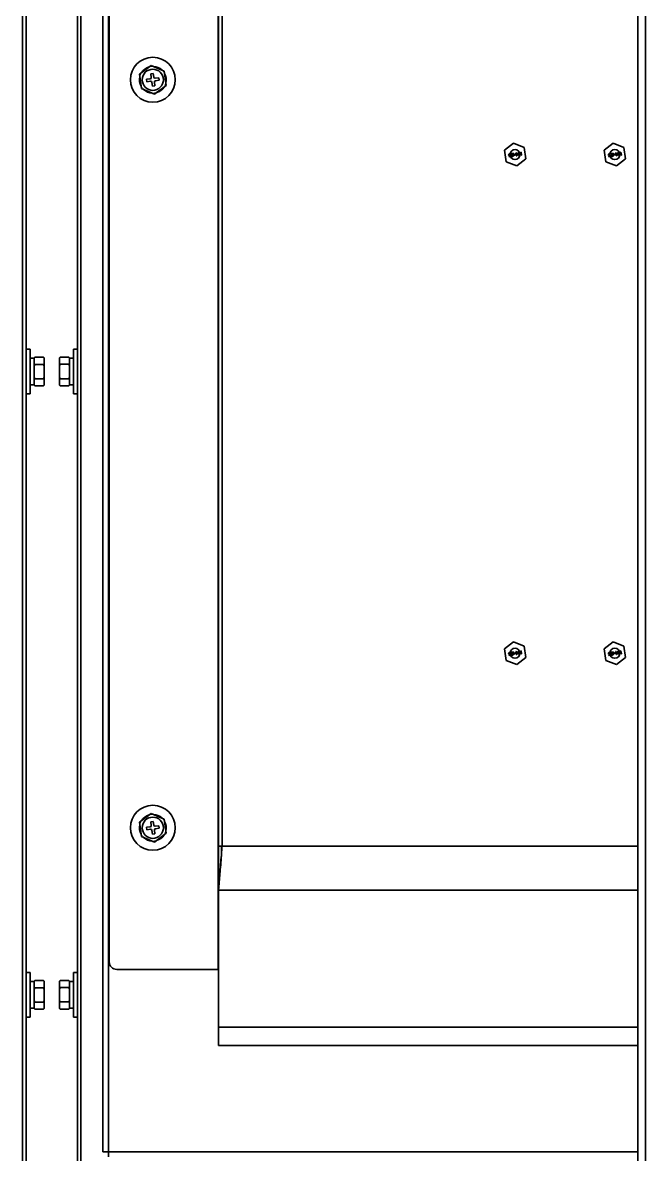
# Model space of a CAD drawing. Header units: millimetres. Extents: x 32496 to 166256, y 3504 to 23939.
# Drawn here: x 41962.9 to 42212.6, y 12056.6 to 12510.5 of the extents above; entities that cross this region are included whole.
import ezdxf

# ---------------------------------------------------------------- set-up
doc = ezdxf.new("R2010")
doc.units = ezdxf.units.MM
doc.layers.get('0').update_dxf_attribs({"lineweight": 35})

msp = doc.modelspace()

# ---------------------------------------------------------------- linework, layer by layer
at = {"linetype": 'Continuous'}
for p, q in [((42209.64, 13391.575), (42209.64, 10882.575)), ((42212.64, 13391.575), (42212.64, 10882.575)), ((41962.94, 11982.075), (41962.94, 12994.175)), ((41986.34, 12994.175), (41986.34, 11982.075)), ((41995.14, 12057.575), (41995.14, 12995.575)), ((41997.34, 12993.375), (41997.34, 12057.575)), ((42041.29, 12130.775), (42041.29, 12966.175)), ((42041.49, 12100.225), (42041.49, 12966.175)), ((42042.89, 12966.175), (42042.89, 12180.225)), ((41997.69, 12963.175), (41997.69, 12133.775)), ((41964.34, 12617.93), (41964.34, 12373.194)), ((41984.94, 12373.206), (41984.94, 12617.944)), ((42009.817, 12489.81), (42014.414, 12493.302)), ((42014.414, 12493.302), (42019.737, 12491.067)), ((42010.542, 12484.083), (42009.817, 12489.81)), ((42012.597, 12487.757), (42014.085, 12487.945)), ((42012.722, 12486.765), (42012.597, 12487.757)), ((42014.33, 12489.992), (42015.322, 12490.118)), ((42014.518, 12488.504), (42014.33, 12489.992)), ((42015.322, 12490.118), (42015.51, 12488.63)), ((42016.069, 12488.196), (42017.557, 12488.385)), ((42017.683, 12487.393), (42016.195, 12487.204)), ((42017.557, 12488.385), (42017.683, 12487.393)), ((42020.463, 12485.339), (42019.737, 12491.067)), ((42015.865, 12481.847), (42010.542, 12484.083)), ((42014.211, 12486.953), (42012.722, 12486.765)), ((42014.958, 12485.032), (42014.769, 12486.52)), ((42015.95, 12485.157), (42014.958, 12485.032)), ((42015.761, 12486.646), (42015.95, 12485.157)), ((42020.463, 12485.339), (42015.865, 12481.847)), ((42156.101, 12459.291), (42159.731, 12462.147)), ((42159.731, 12462.147), (42164.019, 12460.432)), ((42164.678, 12455.86), (42164.019, 12460.432)), ((42196.101, 12459.291), (42199.731, 12462.147)), ((42199.731, 12462.147), (42204.019, 12460.432)), ((42204.678, 12455.86), (42204.019, 12460.432)), ((42156.101, 12459.291), (42156.76, 12454.719)), ((42157.834, 12457.607), (42157.803, 12457.473)), ((42157.817, 12457.372), (42157.803, 12457.473)), ((42157.817, 12457.372), (42157.885, 12457.253)), ((42157.894, 12457.719), (42157.834, 12457.607)), ((42157.885, 12457.253), (42157.974, 12457.163)), ((42158.007, 12457.812), (42157.894, 12457.719)), ((42157.93, 12457.466), (42157.944, 12457.545)), ((42157.93, 12457.466), (42157.938, 12457.415)), ((42157.973, 12457.343), (42157.938, 12457.415)), ((42157.944, 12457.545), (42157.983, 12457.628)), ((42157.958, 12456.748), (42158.676, 12456.851)), ((42157.976, 12456.621), (42157.958, 12456.748)), ((42158.034, 12457.275), (42157.973, 12457.343)), ((42157.974, 12457.163), (42158.109, 12457.105)), ((42158.818, 12456.743), (42157.976, 12456.621)), ((42157.983, 12457.628), (42158.05, 12457.69)), ((42158.127, 12457.855), (42158.007, 12457.812)), ((42158.115, 12457.235), (42158.034, 12457.275)), ((42158.05, 12457.69), (42158.145, 12457.729)), ((42158.109, 12457.105), (42158.236, 12457.097)), ((42158.218, 12457.224), (42158.115, 12457.235)), ((42158.127, 12457.855), (42158.275, 12457.877)), ((42158.293, 12457.751), (42158.145, 12457.729)), ((42158.218, 12457.224), (42158.366, 12457.245)), ((42158.384, 12457.119), (42158.236, 12457.097)), ((42158.402, 12457.869), (42158.275, 12457.877)), ((42158.293, 12457.751), (42158.396, 12457.74)), ((42158.462, 12457.285), (42158.366, 12457.245)), ((42158.384, 12457.119), (42158.504, 12457.162)), ((42158.396, 12457.74), (42158.477, 12457.7)), ((42158.537, 12457.811), (42158.402, 12457.869)), ((42158.55, 12457.375), (42158.462, 12457.285)), ((42158.477, 12457.7), (42158.542, 12457.606)), ((42158.504, 12457.162), (42158.617, 12457.256)), ((42158.626, 12457.721), (42158.537, 12457.811)), ((42158.69, 12457.627), (42158.542, 12457.606)), ((42158.55, 12457.375), (42158.723, 12457.4)), ((42158.676, 12456.851), (42158.617, 12457.256)), ((42158.69, 12457.627), (42158.626, 12457.721)), ((42158.723, 12457.4), (42158.818, 12456.743)), ((42158.844, 12457.959), (42159.735, 12458.087)), ((42158.862, 12457.833), (42158.844, 12457.959)), ((42159.555, 12457.932), (42158.862, 12457.833)), ((42158.978, 12457.204), (42158.968, 12457.1)), ((42158.975, 12457.049), (42158.968, 12457.1)), ((42158.975, 12457.049), (42159.015, 12456.952)), ((42159.017, 12457.287), (42158.978, 12457.204)), ((42159.015, 12456.952), (42159.128, 12456.865)), ((42159.555, 12457.932), (42159.017, 12457.287)), ((42159.117, 12457.121), (42159.151, 12457.229)), ((42159.117, 12457.121), (42159.124, 12457.071)), ((42159.184, 12457.002), (42159.124, 12457.071)), ((42159.128, 12456.865), (42159.235, 12456.829)), ((42159.151, 12457.229), (42159.753, 12457.961)), ((42159.266, 12456.962), (42159.184, 12457.002)), ((42159.235, 12456.829), (42159.387, 12456.825)), ((42159.393, 12456.955), (42159.266, 12456.962)), ((42159.486, 12456.839), (42159.387, 12456.825)), ((42159.393, 12456.955), (42159.492, 12456.969)), ((42159.486, 12456.839), (42159.655, 12456.889)), ((42159.612, 12457.012), (42159.492, 12456.969)), ((42159.679, 12457.073), (42159.612, 12457.012)), ((42159.655, 12456.889), (42159.747, 12456.954)), ((42159.718, 12457.156), (42159.679, 12457.073)), ((42159.718, 12457.156), (42159.841, 12457.174)), ((42159.735, 12458.087), (42159.753, 12457.961)), ((42159.747, 12456.954), (42159.831, 12457.069)), ((42159.831, 12457.069), (42159.841, 12457.174)), ((42160.02, 12457.69), (42159.999, 12457.661)), ((42159.999, 12457.661), (42160.169, 12457.531)), ((42160.162, 12457.581), (42160.02, 12457.69)), ((42160.169, 12457.531), (42160.042, 12457.358)), ((42160.042, 12457.358), (42160.071, 12457.336)), ((42160.071, 12457.336), (42160.176, 12457.48)), ((42160.136, 12457.758), (42160.186, 12457.765)), ((42160.162, 12457.581), (42160.136, 12457.758)), ((42160.202, 12457.303), (42160.176, 12457.48)), ((42160.186, 12457.765), (42160.211, 12457.588)), ((42160.251, 12457.31), (42160.202, 12457.303)), ((42160.317, 12457.733), (42160.211, 12457.588)), ((42160.218, 12457.538), (42160.345, 12457.711)), ((42160.389, 12457.408), (42160.218, 12457.538)), ((42160.226, 12457.487), (42160.251, 12457.31)), ((42160.226, 12457.487), (42160.368, 12457.379)), ((42160.345, 12457.711), (42160.317, 12457.733)), ((42160.368, 12457.379), (42160.389, 12457.408)), ((42160.528, 12457.841), (42160.776, 12457.876)), ((42160.55, 12457.689), (42160.528, 12457.841)), ((42160.798, 12457.725), (42160.55, 12457.689)), ((42160.725, 12458.23), (42160.873, 12458.251)), ((42160.776, 12457.876), (42160.725, 12458.23)), ((42160.896, 12457.042), (42160.798, 12457.725)), ((42160.873, 12458.251), (42160.924, 12457.898)), ((42161.044, 12457.064), (42160.896, 12457.042)), ((42160.924, 12457.898), (42161.518, 12457.983)), ((42161.367, 12457.807), (42160.946, 12457.746)), ((42160.946, 12457.746), (42161.015, 12457.266)), ((42161.367, 12457.807), (42161.015, 12457.266)), ((42161.044, 12457.064), (42161.54, 12457.832)), ((42164.678, 12455.86), (42161.049, 12453.004)), ((42161.518, 12457.983), (42161.54, 12457.832)), ((42161.665, 12458.366), (42161.814, 12458.387)), ((42161.836, 12457.178), (42161.665, 12458.366)), ((42161.814, 12458.387), (42161.948, 12457.452)), ((42162.059, 12457.21), (42161.836, 12457.178)), ((42162.16, 12458.437), (42161.948, 12457.452)), ((42162.059, 12457.21), (42162.277, 12458.325)), ((42162.16, 12458.437), (42162.358, 12458.465)), ((42162.277, 12458.325), (42162.801, 12457.317)), ((42162.839, 12457.58), (42162.358, 12458.465)), ((42162.704, 12458.515), (42162.853, 12458.537)), ((42162.839, 12457.58), (42162.704, 12458.515)), ((42163.024, 12457.349), (42162.801, 12457.317)), ((42162.853, 12458.537), (42163.024, 12457.349)), ((42196.101, 12459.291), (42196.76, 12454.719)), ((42197.834, 12457.607), (42197.803, 12457.473)), ((42197.817, 12457.372), (42197.803, 12457.473)), ((42197.817, 12457.372), (42197.885, 12457.253)), ((42197.894, 12457.719), (42197.834, 12457.607)), ((42197.885, 12457.253), (42197.974, 12457.163)), ((42198.007, 12457.812), (42197.894, 12457.719)), ((42197.93, 12457.466), (42197.944, 12457.545)), ((42197.93, 12457.466), (42197.938, 12457.415)), ((42197.973, 12457.343), (42197.938, 12457.415)), ((42197.944, 12457.545), (42197.983, 12457.628)), ((42197.958, 12456.748), (42198.676, 12456.851)), ((42197.976, 12456.621), (42197.958, 12456.748)), ((42198.034, 12457.275), (42197.973, 12457.343)), ((42197.974, 12457.163), (42198.109, 12457.105)), ((42198.818, 12456.743), (42197.976, 12456.621)), ((42197.983, 12457.628), (42198.05, 12457.69)), ((42198.127, 12457.855), (42198.007, 12457.812)), ((42198.115, 12457.235), (42198.034, 12457.275)), ((42198.05, 12457.69), (42198.145, 12457.729)), ((42198.109, 12457.105), (42198.236, 12457.097)), ((42198.218, 12457.224), (42198.115, 12457.235)), ((42198.127, 12457.855), (42198.275, 12457.877)), ((42198.293, 12457.751), (42198.145, 12457.729)), ((42198.218, 12457.224), (42198.366, 12457.245)), ((42198.384, 12457.119), (42198.236, 12457.097)), ((42198.402, 12457.869), (42198.275, 12457.877)), ((42198.293, 12457.751), (42198.396, 12457.74)), ((42198.462, 12457.285), (42198.366, 12457.245)), ((42198.384, 12457.119), (42198.504, 12457.162)), ((42198.396, 12457.74), (42198.477, 12457.7)), ((42198.537, 12457.811), (42198.402, 12457.869)), ((42198.55, 12457.375), (42198.462, 12457.285)), ((42198.477, 12457.7), (42198.542, 12457.606)), ((42198.504, 12457.162), (42198.617, 12457.256)), ((42198.626, 12457.721), (42198.537, 12457.811)), ((42198.69, 12457.627), (42198.542, 12457.606)), ((42198.55, 12457.375), (42198.723, 12457.4)), ((42198.676, 12456.851), (42198.617, 12457.256)), ((42198.69, 12457.627), (42198.626, 12457.721)), ((42198.723, 12457.4), (42198.818, 12456.743)), ((42198.844, 12457.959), (42199.735, 12458.087)), ((42198.862, 12457.833), (42198.844, 12457.959)), ((42199.555, 12457.932), (42198.862, 12457.833)), ((42198.978, 12457.204), (42198.968, 12457.1)), ((42198.975, 12457.049), (42198.968, 12457.1)), ((42198.975, 12457.049), (42199.015, 12456.952)), ((42199.017, 12457.287), (42198.978, 12457.204)), ((42199.015, 12456.952), (42199.128, 12456.865)), ((42199.555, 12457.932), (42199.017, 12457.287)), ((42199.117, 12457.121), (42199.151, 12457.229)), ((42199.117, 12457.121), (42199.124, 12457.071)), ((42199.184, 12457.002), (42199.124, 12457.071)), ((42199.128, 12456.865), (42199.235, 12456.829)), ((42199.151, 12457.229), (42199.753, 12457.961)), ((42199.266, 12456.962), (42199.184, 12457.002)), ((42199.235, 12456.829), (42199.387, 12456.825)), ((42199.393, 12456.955), (42199.266, 12456.962)), ((42199.486, 12456.839), (42199.387, 12456.825)), ((42199.393, 12456.955), (42199.492, 12456.969)), ((42199.486, 12456.839), (42199.655, 12456.889)), ((42199.612, 12457.012), (42199.492, 12456.969)), ((42199.679, 12457.073), (42199.612, 12457.012)), ((42199.655, 12456.889), (42199.747, 12456.954)), ((42199.718, 12457.156), (42199.679, 12457.073)), ((42199.718, 12457.156), (42199.841, 12457.174)), ((42199.735, 12458.087), (42199.753, 12457.961)), ((42199.747, 12456.954), (42199.831, 12457.069)), ((42199.831, 12457.069), (42199.841, 12457.174)), ((42200.02, 12457.69), (42199.999, 12457.661)), ((42199.999, 12457.661), (42200.169, 12457.531)), ((42200.162, 12457.581), (42200.02, 12457.69)), ((42200.169, 12457.531), (42200.042, 12457.358)), ((42200.042, 12457.358), (42200.071, 12457.336)), ((42200.071, 12457.336), (42200.176, 12457.48)), ((42200.136, 12457.758), (42200.186, 12457.765)), ((42200.162, 12457.581), (42200.136, 12457.758)), ((42200.202, 12457.303), (42200.176, 12457.48)), ((42200.186, 12457.765), (42200.211, 12457.588)), ((42200.251, 12457.31), (42200.202, 12457.303)), ((42200.317, 12457.733), (42200.211, 12457.588)), ((42200.218, 12457.538), (42200.345, 12457.711)), ((42200.389, 12457.408), (42200.218, 12457.538)), ((42200.226, 12457.487), (42200.251, 12457.31)), ((42200.226, 12457.487), (42200.368, 12457.379)), ((42200.345, 12457.711), (42200.317, 12457.733)), ((42200.368, 12457.379), (42200.389, 12457.408)), ((42200.528, 12457.841), (42200.776, 12457.876)), ((42200.55, 12457.689), (42200.528, 12457.841)), ((42200.798, 12457.725), (42200.55, 12457.689)), ((42200.725, 12458.23), (42200.873, 12458.251)), ((42200.776, 12457.876), (42200.725, 12458.23)), ((42200.896, 12457.042), (42200.798, 12457.725)), ((42200.873, 12458.251), (42200.924, 12457.898)), ((42201.044, 12457.064), (42200.896, 12457.042)), ((42200.924, 12457.898), (42201.518, 12457.983)), ((42201.367, 12457.807), (42200.946, 12457.746)), ((42200.946, 12457.746), (42201.015, 12457.266)), ((42201.367, 12457.807), (42201.015, 12457.266)), ((42201.044, 12457.064), (42201.54, 12457.832)), ((42204.678, 12455.86), (42201.049, 12453.004)), ((42201.518, 12457.983), (42201.54, 12457.832)), ((42201.665, 12458.366), (42201.814, 12458.387)), ((42201.836, 12457.178), (42201.665, 12458.366)), ((42201.814, 12458.387), (42201.948, 12457.452)), ((42202.059, 12457.21), (42201.836, 12457.178)), ((42202.16, 12458.437), (42201.948, 12457.452)), ((42202.059, 12457.21), (42202.277, 12458.325)), ((42202.16, 12458.437), (42202.358, 12458.465)), ((42202.277, 12458.325), (42202.801, 12457.317)), ((42202.839, 12457.58), (42202.358, 12458.465)), ((42202.704, 12458.515), (42202.853, 12458.537)), ((42202.839, 12457.58), (42202.704, 12458.515)), ((42203.024, 12457.349), (42202.801, 12457.317)), ((42202.853, 12458.537), (42203.024, 12457.349)), ((42161.049, 12453.004), (42156.76, 12454.719)), ((42201.049, 12453.004), (42196.76, 12454.719)), ((41964.34, 12379.575), (41965.94, 12379.575)), ((41965.94, 12361.575), (41965.94, 12379.575)), ((41983.34, 12379.575), (41983.34, 12361.575)), ((41984.94, 12379.575), (41983.34, 12379.575)), ((41965.94, 12375.925), (41967.54, 12375.925)), ((41967.54, 12376.049), (41967.811, 12376.32)), ((41967.54, 12365.102), (41967.54, 12376.049)), ((41967.84, 12376.349), (41971.24, 12376.349)), ((41971.54, 12376.049), (41971.269, 12376.32)), ((41971.54, 12365.102), (41971.54, 12376.049)), ((41977.74, 12376.049), (41978.04, 12376.349)), ((41977.74, 12365.102), (41977.74, 12376.049)), ((41981.44, 12376.349), (41978.04, 12376.349)), ((41981.74, 12376.049), (41981.44, 12376.349)), ((41981.74, 12365.102), (41981.74, 12376.049)), ((41983.34, 12375.925), (41981.74, 12375.925)), ((41964.34, 12373.194), (41964.34, 12367.93)), ((41967.84, 12373.418), (41971.24, 12373.418)), ((41981.44, 12373.462), (41978.04, 12373.462)), ((41984.94, 12367.944), (41984.94, 12373.206)), ((41964.34, 12367.93), (41964.34, 12123.194)), ((41965.94, 12365.225), (41967.54, 12365.225)), ((41967.54, 12365.102), (41967.811, 12364.831)), ((41967.84, 12364.802), (41967.811, 12364.831)), ((41967.84, 12367.644), (41971.24, 12367.644)), ((41967.84, 12364.802), (41971.24, 12364.802)), ((41971.24, 12364.802), (41971.269, 12364.831)), ((41971.54, 12365.102), (41971.269, 12364.831)), ((41977.74, 12365.102), (41978.04, 12364.802)), ((41981.44, 12367.689), (41978.04, 12367.689)), ((41981.44, 12364.802), (41978.04, 12364.802)), ((41981.74, 12365.102), (41981.44, 12364.802)), ((41983.34, 12365.225), (41981.74, 12365.225)), ((41984.94, 12123.206), (41984.94, 12367.944)), ((41964.34, 12361.575), (41965.94, 12361.575)), ((41984.94, 12361.575), (41983.34, 12361.575)), ((42156.101, 12259.291), (42159.731, 12262.147)), ((42159.731, 12262.147), (42164.019, 12260.432)), ((42164.678, 12255.86), (42164.019, 12260.432)), ((42196.101, 12259.291), (42199.731, 12262.147)), ((42199.731, 12262.147), (42204.019, 12260.432)), ((42204.678, 12255.86), (42204.019, 12260.432)), ((42156.101, 12259.291), (42156.76, 12254.719)), ((42157.834, 12257.607), (42157.803, 12257.473)), ((42157.817, 12257.372), (42157.803, 12257.473)), ((42157.817, 12257.372), (42157.885, 12257.253)), ((42157.894, 12257.719), (42157.834, 12257.607)), ((42157.885, 12257.253), (42157.974, 12257.163)), ((42158.007, 12257.812), (42157.894, 12257.719)), ((42157.93, 12257.466), (42157.944, 12257.545)), ((42157.93, 12257.466), (42157.938, 12257.415)), ((42157.973, 12257.343), (42157.938, 12257.415)), ((42157.944, 12257.545), (42157.983, 12257.628)), ((42157.958, 12256.748), (42158.676, 12256.851)), ((42157.976, 12256.621), (42157.958, 12256.748)), ((42158.034, 12257.275), (42157.973, 12257.343)), ((42157.974, 12257.163), (42158.109, 12257.105)), ((42158.818, 12256.743), (42157.976, 12256.621)), ((42157.983, 12257.628), (42158.05, 12257.69)), ((42158.127, 12257.855), (42158.007, 12257.812)), ((42158.115, 12257.235), (42158.034, 12257.275)), ((42158.05, 12257.69), (42158.145, 12257.729)), ((42158.109, 12257.105), (42158.236, 12257.097)), ((42158.218, 12257.224), (42158.115, 12257.235)), ((42158.127, 12257.855), (42158.275, 12257.877)), ((42158.293, 12257.751), (42158.145, 12257.729)), ((42158.218, 12257.224), (42158.366, 12257.245)), ((42158.384, 12257.119), (42158.236, 12257.097)), ((42158.402, 12257.869), (42158.275, 12257.877)), ((42158.293, 12257.751), (42158.396, 12257.74)), ((42158.462, 12257.285), (42158.366, 12257.245)), ((42158.384, 12257.119), (42158.504, 12257.162)), ((42158.396, 12257.74), (42158.477, 12257.7)), ((42158.537, 12257.811), (42158.402, 12257.869)), ((42158.55, 12257.375), (42158.462, 12257.285)), ((42158.477, 12257.7), (42158.542, 12257.606)), ((42158.504, 12257.162), (42158.617, 12257.256)), ((42158.626, 12257.721), (42158.537, 12257.811)), ((42158.69, 12257.627), (42158.542, 12257.606)), ((42158.55, 12257.375), (42158.723, 12257.4)), ((42158.676, 12256.851), (42158.617, 12257.256)), ((42158.69, 12257.627), (42158.626, 12257.721)), ((42158.723, 12257.4), (42158.818, 12256.743)), ((42158.844, 12257.959), (42159.735, 12258.087)), ((42158.862, 12257.833), (42158.844, 12257.959)), ((42159.555, 12257.932), (42158.862, 12257.833)), ((42158.978, 12257.204), (42158.968, 12257.1)), ((42158.975, 12257.049), (42158.968, 12257.1)), ((42158.975, 12257.049), (42159.015, 12256.952)), ((42159.017, 12257.287), (42158.978, 12257.204)), ((42159.015, 12256.952), (42159.128, 12256.865)), ((42159.555, 12257.932), (42159.017, 12257.287)), ((42159.117, 12257.121), (42159.151, 12257.229)), ((42159.117, 12257.121), (42159.124, 12257.071)), ((42159.184, 12257.002), (42159.124, 12257.071)), ((42159.128, 12256.865), (42159.235, 12256.829)), ((42159.151, 12257.229), (42159.753, 12257.961)), ((42159.266, 12256.962), (42159.184, 12257.002)), ((42159.235, 12256.829), (42159.387, 12256.825)), ((42159.393, 12256.955), (42159.266, 12256.962)), ((42159.486, 12256.839), (42159.387, 12256.825)), ((42159.393, 12256.955), (42159.492, 12256.969)), ((42159.486, 12256.839), (42159.655, 12256.889)), ((42159.612, 12257.012), (42159.492, 12256.969)), ((42159.679, 12257.073), (42159.612, 12257.012)), ((42159.655, 12256.889), (42159.747, 12256.954)), ((42159.718, 12257.156), (42159.679, 12257.073)), ((42159.718, 12257.156), (42159.841, 12257.174)), ((42159.735, 12258.087), (42159.753, 12257.961)), ((42159.747, 12256.954), (42159.831, 12257.069)), ((42159.831, 12257.069), (42159.841, 12257.174)), ((42160.02, 12257.69), (42159.999, 12257.661)), ((42159.999, 12257.661), (42160.169, 12257.531)), ((42160.162, 12257.581), (42160.02, 12257.69)), ((42160.169, 12257.531), (42160.042, 12257.358)), ((42160.042, 12257.358), (42160.071, 12257.336)), ((42160.071, 12257.336), (42160.176, 12257.48)), ((42160.136, 12257.758), (42160.186, 12257.765)), ((42160.162, 12257.581), (42160.136, 12257.758)), ((42160.202, 12257.303), (42160.176, 12257.48)), ((42160.186, 12257.765), (42160.211, 12257.588)), ((42160.251, 12257.31), (42160.202, 12257.303)), ((42160.317, 12257.733), (42160.211, 12257.588)), ((42160.218, 12257.538), (42160.345, 12257.711)), ((42160.389, 12257.408), (42160.218, 12257.538)), ((42160.226, 12257.487), (42160.251, 12257.31)), ((42160.226, 12257.487), (42160.368, 12257.379)), ((42160.345, 12257.711), (42160.317, 12257.733)), ((42160.368, 12257.379), (42160.389, 12257.408)), ((42160.528, 12257.841), (42160.776, 12257.876)), ((42160.55, 12257.689), (42160.528, 12257.841)), ((42160.798, 12257.725), (42160.55, 12257.689)), ((42160.725, 12258.23), (42160.873, 12258.251)), ((42160.776, 12257.876), (42160.725, 12258.23)), ((42160.896, 12257.042), (42160.798, 12257.725)), ((42160.873, 12258.251), (42160.924, 12257.898)), ((42161.044, 12257.064), (42160.896, 12257.042)), ((42160.924, 12257.898), (42161.518, 12257.983)), ((42161.367, 12257.807), (42160.946, 12257.746)), ((42160.946, 12257.746), (42161.015, 12257.266)), ((42161.367, 12257.807), (42161.015, 12257.266)), ((42161.044, 12257.064), (42161.54, 12257.832)), ((42164.678, 12255.86), (42161.049, 12253.004)), ((42161.518, 12257.983), (42161.54, 12257.832)), ((42161.665, 12258.366), (42161.814, 12258.387)), ((42161.836, 12257.178), (42161.665, 12258.366)), ((42161.814, 12258.387), (42161.948, 12257.452)), ((42162.059, 12257.21), (42161.836, 12257.178)), ((42162.16, 12258.437), (42161.948, 12257.452)), ((42162.059, 12257.21), (42162.277, 12258.325)), ((42162.16, 12258.437), (42162.358, 12258.465)), ((42162.277, 12258.325), (42162.801, 12257.317)), ((42162.839, 12257.58), (42162.358, 12258.465)), ((42162.704, 12258.515), (42162.853, 12258.537)), ((42162.839, 12257.58), (42162.704, 12258.515)), ((42163.024, 12257.349), (42162.801, 12257.317)), ((42162.853, 12258.537), (42163.024, 12257.349)), ((42196.101, 12259.291), (42196.76, 12254.719)), ((42197.834, 12257.607), (42197.803, 12257.473)), ((42197.817, 12257.372), (42197.803, 12257.473)), ((42197.817, 12257.372), (42197.885, 12257.253)), ((42197.894, 12257.719), (42197.834, 12257.607)), ((42197.885, 12257.253), (42197.974, 12257.163)), ((42198.007, 12257.812), (42197.894, 12257.719)), ((42197.93, 12257.466), (42197.944, 12257.545)), ((42197.93, 12257.466), (42197.938, 12257.415)), ((42197.973, 12257.343), (42197.938, 12257.415)), ((42197.944, 12257.545), (42197.983, 12257.628)), ((42197.958, 12256.748), (42198.676, 12256.851)), ((42197.976, 12256.621), (42197.958, 12256.748)), ((42198.034, 12257.275), (42197.973, 12257.343)), ((42197.974, 12257.163), (42198.109, 12257.105)), ((42198.818, 12256.743), (42197.976, 12256.621)), ((42197.983, 12257.628), (42198.05, 12257.69)), ((42198.127, 12257.855), (42198.007, 12257.812)), ((42198.115, 12257.235), (42198.034, 12257.275)), ((42198.05, 12257.69), (42198.145, 12257.729)), ((42198.109, 12257.105), (42198.236, 12257.097)), ((42198.218, 12257.224), (42198.115, 12257.235)), ((42198.127, 12257.855), (42198.275, 12257.877)), ((42198.293, 12257.751), (42198.145, 12257.729)), ((42198.218, 12257.224), (42198.366, 12257.245)), ((42198.384, 12257.119), (42198.236, 12257.097)), ((42198.402, 12257.869), (42198.275, 12257.877)), ((42198.293, 12257.751), (42198.396, 12257.74)), ((42198.462, 12257.285), (42198.366, 12257.245)), ((42198.384, 12257.119), (42198.504, 12257.162)), ((42198.396, 12257.74), (42198.477, 12257.7)), ((42198.537, 12257.811), (42198.402, 12257.869)), ((42198.55, 12257.375), (42198.462, 12257.285)), ((42198.477, 12257.7), (42198.542, 12257.606)), ((42198.504, 12257.162), (42198.617, 12257.256)), ((42198.626, 12257.721), (42198.537, 12257.811)), ((42198.69, 12257.627), (42198.542, 12257.606)), ((42198.55, 12257.375), (42198.723, 12257.4)), ((42198.676, 12256.851), (42198.617, 12257.256)), ((42198.69, 12257.627), (42198.626, 12257.721)), ((42198.723, 12257.4), (42198.818, 12256.743)), ((42198.844, 12257.959), (42199.735, 12258.087)), ((42198.862, 12257.833), (42198.844, 12257.959)), ((42199.555, 12257.932), (42198.862, 12257.833)), ((42198.978, 12257.204), (42198.968, 12257.1)), ((42198.975, 12257.049), (42198.968, 12257.1)), ((42198.975, 12257.049), (42199.015, 12256.952)), ((42199.017, 12257.287), (42198.978, 12257.204)), ((42199.015, 12256.952), (42199.128, 12256.865)), ((42199.555, 12257.932), (42199.017, 12257.287)), ((42199.117, 12257.121), (42199.151, 12257.229)), ((42199.117, 12257.121), (42199.124, 12257.071)), ((42199.184, 12257.002), (42199.124, 12257.071)), ((42199.128, 12256.865), (42199.235, 12256.829)), ((42199.151, 12257.229), (42199.753, 12257.961)), ((42199.266, 12256.962), (42199.184, 12257.002)), ((42199.235, 12256.829), (42199.387, 12256.825)), ((42199.393, 12256.955), (42199.266, 12256.962)), ((42199.486, 12256.839), (42199.387, 12256.825)), ((42199.393, 12256.955), (42199.492, 12256.969)), ((42199.486, 12256.839), (42199.655, 12256.889)), ((42199.612, 12257.012), (42199.492, 12256.969)), ((42199.679, 12257.073), (42199.612, 12257.012)), ((42199.655, 12256.889), (42199.747, 12256.954)), ((42199.718, 12257.156), (42199.679, 12257.073)), ((42199.718, 12257.156), (42199.841, 12257.174)), ((42199.735, 12258.087), (42199.753, 12257.961)), ((42199.747, 12256.954), (42199.831, 12257.069)), ((42199.831, 12257.069), (42199.841, 12257.174)), ((42200.02, 12257.69), (42199.999, 12257.661)), ((42199.999, 12257.661), (42200.169, 12257.531)), ((42200.162, 12257.581), (42200.02, 12257.69)), ((42200.169, 12257.531), (42200.042, 12257.358)), ((42200.042, 12257.358), (42200.071, 12257.336)), ((42200.071, 12257.336), (42200.176, 12257.48)), ((42200.136, 12257.758), (42200.186, 12257.765)), ((42200.162, 12257.581), (42200.136, 12257.758)), ((42200.202, 12257.303), (42200.176, 12257.48)), ((42200.186, 12257.765), (42200.211, 12257.588)), ((42200.251, 12257.31), (42200.202, 12257.303)), ((42200.317, 12257.733), (42200.211, 12257.588)), ((42200.218, 12257.538), (42200.345, 12257.711)), ((42200.389, 12257.408), (42200.218, 12257.538)), ((42200.226, 12257.487), (42200.251, 12257.31)), ((42200.226, 12257.487), (42200.368, 12257.379)), ((42200.345, 12257.711), (42200.317, 12257.733)), ((42200.368, 12257.379), (42200.389, 12257.408)), ((42200.528, 12257.841), (42200.776, 12257.876)), ((42200.55, 12257.689), (42200.528, 12257.841)), ((42200.798, 12257.725), (42200.55, 12257.689)), ((42200.725, 12258.23), (42200.873, 12258.251)), ((42200.776, 12257.876), (42200.725, 12258.23)), ((42200.896, 12257.042), (42200.798, 12257.725)), ((42200.873, 12258.251), (42200.924, 12257.898)), ((42201.044, 12257.064), (42200.896, 12257.042)), ((42200.924, 12257.898), (42201.518, 12257.983)), ((42201.367, 12257.807), (42200.946, 12257.746)), ((42200.946, 12257.746), (42201.015, 12257.266)), ((42201.367, 12257.807), (42201.015, 12257.266)), ((42201.044, 12257.064), (42201.54, 12257.832)), ((42204.678, 12255.86), (42201.049, 12253.004)), ((42201.518, 12257.983), (42201.54, 12257.832)), ((42201.665, 12258.366), (42201.814, 12258.387)), ((42201.836, 12257.178), (42201.665, 12258.366)), ((42201.814, 12258.387), (42201.948, 12257.452)), ((42202.059, 12257.21), (42201.836, 12257.178)), ((42202.16, 12258.437), (42201.948, 12257.452)), ((42202.059, 12257.21), (42202.277, 12258.325)), ((42202.16, 12258.437), (42202.358, 12258.465)), ((42202.277, 12258.325), (42202.801, 12257.317)), ((42202.839, 12257.58), (42202.358, 12258.465)), ((42202.704, 12258.515), (42202.853, 12258.537)), ((42202.839, 12257.58), (42202.704, 12258.515)), ((42203.024, 12257.349), (42202.801, 12257.317)), ((42202.853, 12258.537), (42203.024, 12257.349)), ((42161.049, 12253.004), (42156.76, 12254.719)), ((42201.049, 12253.004), (42196.76, 12254.719)), ((42009.817, 12189.811), (42014.414, 12193.303)), ((42014.414, 12193.303), (42019.737, 12191.068)), ((42010.542, 12184.083), (42009.817, 12189.811)), ((42012.597, 12187.757), (42014.085, 12187.946)), ((42012.722, 12186.765), (42012.597, 12187.757)), ((42014.33, 12189.993), (42015.322, 12190.118)), ((42014.518, 12188.505), (42014.33, 12189.993)), ((42015.322, 12190.118), (42015.51, 12188.63)), ((42016.069, 12188.197), (42017.557, 12188.386)), ((42017.557, 12188.386), (42017.683, 12187.394)), ((42020.463, 12185.34), (42019.737, 12191.068)), ((42015.865, 12181.848), (42010.542, 12184.083)), ((42014.211, 12186.954), (42012.722, 12186.765)), ((42014.958, 12185.032), (42014.769, 12186.521)), ((42015.95, 12185.158), (42014.958, 12185.032)), ((42015.761, 12186.646), (42015.95, 12185.158)), ((42020.463, 12185.34), (42015.865, 12181.848)), ((42017.683, 12187.394), (42016.195, 12187.205)), ((42041.49, 12180.225), (42042.89, 12180.225)), ((42042.69, 12177.563), (42042.69, 12180.225)), ((42042.889, 12180.211), (42042.89, 12180.225)), ((42042.89, 12180.225), (42209.64, 12180.225)), ((42209.64, 12162.547), (42041.49, 12162.547)), ((41964.34, 12129.575), (41965.94, 12129.575)), ((41965.94, 12111.575), (41965.94, 12129.575)), ((41983.34, 12129.575), (41983.34, 12111.575)), ((41984.94, 12129.575), (41983.34, 12129.575)), ((42000.69, 12130.775), (42041.49, 12130.775)), ((41965.94, 12125.925), (41967.54, 12125.925)), ((41967.54, 12126.049), (41967.811, 12126.32)), ((41967.54, 12115.102), (41967.54, 12126.049)), ((41967.84, 12126.349), (41971.24, 12126.349)), ((41971.54, 12126.049), (41971.269, 12126.32)), ((41971.54, 12115.102), (41971.54, 12126.049)), ((41977.74, 12126.049), (41978.04, 12126.349)), ((41977.74, 12115.102), (41977.74, 12126.049)), ((41981.44, 12126.349), (41978.04, 12126.349)), ((41981.74, 12126.049), (41981.44, 12126.349)), ((41981.74, 12115.102), (41981.74, 12126.049)), ((41983.34, 12125.925), (41981.74, 12125.925)), ((41964.34, 12123.194), (41964.34, 12117.93)), ((41967.84, 12123.418), (41971.24, 12123.418)), ((41981.44, 12123.462), (41978.04, 12123.462)), ((41984.94, 12117.944), (41984.94, 12123.206)), ((41964.34, 12117.93), (41964.34, 11982.075)), ((41965.94, 12115.225), (41967.54, 12115.225)), ((41967.54, 12115.102), (41967.811, 12114.831)), ((41967.84, 12117.644), (41971.24, 12117.644)), ((41971.54, 12115.102), (41971.269, 12114.831)), ((41977.74, 12115.102), (41978.04, 12114.802)), ((41981.44, 12117.689), (41978.04, 12117.689)), ((41981.74, 12115.102), (41981.44, 12114.802)), ((41983.34, 12115.225), (41981.74, 12115.225)), ((41984.94, 11982.075), (41984.94, 12117.944)), ((41964.34, 12111.575), (41965.94, 12111.575)), ((41967.84, 12114.802), (41967.811, 12114.831)), ((41967.84, 12114.802), (41971.24, 12114.802)), ((41971.24, 12114.802), (41971.269, 12114.831)), ((41981.44, 12114.802), (41978.04, 12114.802)), ((41984.94, 12111.575), (41983.34, 12111.575)), ((42041.49, 12107.547), (42209.64, 12107.547)), ((42209.64, 12100.225), (42041.49, 12100.225)), ((41995.14, 12057.575), (41997.34, 12057.575)), ((41997.34, 12057.575), (41997.34, 12055.575)), ((41997.34, 12057.575), (42209.64, 12057.575))]:
    msp.add_line(p, q, dxfattribs=at)
for centre, radius in [((42015.14, 12487.575), 9), ((42015.14, 12487.575), 4.25), ((42160.39, 12457.575), 2), ((42200.39, 12457.575), 2), ((42160.39, 12257.575), 2), ((42200.39, 12257.575), 2), ((42015.14, 12187.575), 9), ((42015.14, 12187.575), 4.25)]:
    msp.add_circle(centre, radius, dxfattribs=at)
for centre, radius, start, end in [((42015.14, 12487.575), 5.35, 106.37874, 148.05813), ((42015.14, 12487.575), 5.474, 91.22599, 103.21088), ((42015.14, 12487.575), 5.35, 46.37874, 88.05813), ((42015.14, 12487.575), 5.35, 166.37874, 208.05813), ((42015.14, 12487.575), 5.474, 151.22599, 163.21088), ((42014.022, 12488.441), 0.5, 277.21844, 7.21844), ((42016.006, 12488.692), 0.5, 187.21844, 277.21844), ((42015.14, 12487.575), 5.474, 31.22599, 43.21088), ((42015.14, 12487.575), 5.35, 346.37874, 28.05813), ((42015.14, 12487.575), 5.474, 211.22599, 223.21088), ((42015.14, 12487.575), 5.35, 226.37874, 268.05813), ((42014.273, 12486.457), 0.5, 7.21844, 97.21844), ((42016.257, 12486.708), 0.5, 97.21844, 187.21844), ((42015.14, 12487.575), 5.35, 286.37874, 328.05813), ((42015.14, 12487.575), 5.474, 331.22599, 343.21088), ((42015.14, 12487.575), 5.474, 271.22599, 283.21088), ((41970.355, 12373.758), 3.607, 140.8641, 141.28972), ((41971.676, 12372.57), 5.384, 135.43477, 135.87545), ((41967.402, 12372.569), 5.386, 44.12457, 44.56524), ((41968.726, 12373.759), 3.606, 38.71028, 39.13391), ((41978.981, 12373.774), 3.556, 39.13644, 39.50078), ((41980.497, 12367.376), 3.555, 219.13645, 219.50132), ((42015.14, 12187.575), 5.35, 106.37874, 148.05813), ((42015.14, 12187.575), 5.474, 91.22599, 103.21088), ((42015.14, 12187.575), 5.35, 46.37874, 88.05813), ((42015.14, 12187.575), 5.35, 166.37874, 208.05813), ((42015.14, 12187.575), 5.474, 151.22599, 163.21088), ((42014.022, 12188.442), 0.5, 277.21844, 7.21844), ((42016.006, 12188.693), 0.5, 187.21844, 277.21844), ((42015.14, 12187.575), 5.474, 31.22599, 43.21088), ((42015.14, 12187.575), 5.35, 346.37874, 28.05813), ((42015.14, 12187.575), 5.474, 211.22599, 223.21088), ((42015.14, 12187.575), 5.35, 226.37874, 268.05813), ((42014.273, 12186.458), 0.5, 7.21844, 97.21844), ((42016.257, 12186.709), 0.5, 97.21844, 187.21844), ((42015.14, 12187.575), 5.35, 286.37874, 328.05813), ((42015.14, 12187.575), 5.474, 331.22599, 343.21088), ((42015.14, 12187.575), 5.474, 271.22599, 283.21088), ((42000.69, 12133.775), 3, 180, 270), ((41970.355, 12123.758), 3.607, 140.8641, 141.28972), ((41971.676, 12122.57), 5.384, 135.43477, 135.87545), ((41967.402, 12122.569), 5.386, 44.12457, 44.56524), ((41968.726, 12123.759), 3.606, 38.71028, 39.13391), ((41978.981, 12123.774), 3.556, 39.13644, 39.50078), ((41980.497, 12117.376), 3.555, 219.13645, 219.50132)]:
    msp.add_arc(centre, radius, start, end, dxfattribs=at)
for points, knots in [([(41967.557, 12376.035), (41967.576, 12376.059), (41967.658, 12376.156), (41967.744, 12376.25), (41967.811, 12376.319)], [0, 0, 0, 0, 0.2454974, 1, 1, 1, 1]), ([(41971.523, 12376.035), (41971.503, 12376.059), (41971.422, 12376.156), (41971.336, 12376.25), (41971.269, 12376.319)], [0, 0, 0, 0, 0.2454956, 1, 1, 1, 1]), ([(41978.04, 12376.349), (41978.013, 12376.322), (41977.909, 12376.216), (41977.81, 12376.105), (41977.74, 12376.019)], [0, 0, 0, 0, 0.2553532, 1, 1, 1, 1]), ([(41977.74, 12373.792), (41977.763, 12373.764), (41977.858, 12373.65), (41977.96, 12373.542), (41978.04, 12373.462)], [0, 0, 0, 0, 0.2445585, 1, 1, 1, 1]), ([(41981.44, 12376.349), (41981.465, 12376.324), (41981.564, 12376.223), (41981.659, 12376.118), (41981.725, 12376.037)], [0, 0, 0, 0, 0.2550408, 1, 1, 1, 1]), ([(41981.74, 12373.792), (41981.717, 12373.764), (41981.621, 12373.65), (41981.519, 12373.542), (41981.44, 12373.462)], [0, 0, 0, 0, 0.2445585, 1, 1, 1, 1]), ([(41967.84, 12373.418), (41967.813, 12373.445), (41967.709, 12373.553), (41967.61, 12373.666), (41967.54, 12373.753)], [0, 0, 0, 0, 0.2552107, 1, 1, 1, 1]), ([(41971.24, 12373.418), (41971.267, 12373.445), (41971.371, 12373.553), (41971.47, 12373.666), (41971.54, 12373.753)], [0, 0, 0, 0, 0.2552115, 1, 1, 1, 1]), ([(41967.54, 12367.32), (41967.563, 12367.347), (41967.658, 12367.46), (41967.76, 12367.566), (41967.84, 12367.644)], [0, 0, 0, 0, 0.2444076, 1, 1, 1, 1]), ([(41967.811, 12364.831), (41967.786, 12364.855), (41967.693, 12364.951), (41967.603, 12365.05), (41967.54, 12365.127)], [0, 0, 0, 0, 0.2550615, 1, 1, 1, 1]), ([(41971.54, 12367.32), (41971.517, 12367.347), (41971.421, 12367.46), (41971.319, 12367.566), (41971.24, 12367.644)], [0, 0, 0, 0, 0.2444076, 1, 1, 1, 1]), ([(41971.269, 12364.831), (41971.293, 12364.855), (41971.387, 12364.951), (41971.476, 12365.05), (41971.54, 12365.127)], [0, 0, 0, 0, 0.2550625, 1, 1, 1, 1]), ([(41978.04, 12367.689), (41978.013, 12367.662), (41977.909, 12367.556), (41977.81, 12367.445), (41977.74, 12367.359)], [0, 0, 0, 0, 0.2553532, 1, 1, 1, 1]), ([(41977.754, 12365.114), (41977.776, 12365.088), (41977.867, 12364.98), (41977.964, 12364.877), (41978.04, 12364.802)], [0, 0, 0, 0, 0.2448781, 1, 1, 1, 1]), ([(41981.44, 12367.689), (41981.467, 12367.662), (41981.571, 12367.556), (41981.67, 12367.445), (41981.74, 12367.359)], [0, 0, 0, 0, 0.2553524, 1, 1, 1, 1]), ([(41981.74, 12365.132), (41981.717, 12365.104), (41981.621, 12364.99), (41981.519, 12364.881), (41981.44, 12364.802)], [0, 0, 0, 0, 0.2445585, 1, 1, 1, 1]), ([(42042.69, 12177.426), (42042.706, 12177.658), (42042.773, 12178.586), (42042.839, 12179.514), (42042.889, 12180.211)], [0, 0, 0, 0, 0.2496461, 1, 1, 1, 1]), ([(42042.69, 12177.56), (42042.497, 12175.005), (42042.214, 12171.302), (42041.807, 12166.58), (42041.598, 12164.414), (42041.49, 12163.396)], [0, 0, 0, 0, 0.5407447, 0.7838803, 1, 1, 1, 1]), ([(42041.571, 12163.372), (42041.781, 12165.544), (42042.168, 12170.228), (42042.51, 12174.915), (42042.69, 12177.426)], [0, 0, 0, 0, 0.464277, 1, 1, 1, 1]), ([(42041.49, 12162.547), (42041.497, 12162.615), (42041.524, 12162.89), (42041.551, 12163.165), (42041.571, 12163.372)], [0, 0, 0, 0, 0.2458342, 1, 1, 1, 1]), ([(41967.557, 12126.035), (41967.576, 12126.059), (41967.658, 12126.156), (41967.744, 12126.25), (41967.811, 12126.319)], [0, 0, 0, 0, 0.2454974, 1, 1, 1, 1]), ([(41971.523, 12126.035), (41971.503, 12126.059), (41971.422, 12126.156), (41971.336, 12126.25), (41971.269, 12126.319)], [0, 0, 0, 0, 0.2454956, 1, 1, 1, 1]), ([(41978.04, 12126.349), (41978.013, 12126.322), (41977.909, 12126.216), (41977.81, 12126.105), (41977.74, 12126.019)], [0, 0, 0, 0, 0.2553532, 1, 1, 1, 1]), ([(41981.44, 12126.349), (41981.465, 12126.324), (41981.564, 12126.223), (41981.659, 12126.118), (41981.725, 12126.037)], [0, 0, 0, 0, 0.2550408, 1, 1, 1, 1]), ([(41967.84, 12123.418), (41967.813, 12123.445), (41967.709, 12123.553), (41967.61, 12123.666), (41967.54, 12123.753)], [0, 0, 0, 0, 0.2552107, 1, 1, 1, 1]), ([(41971.24, 12123.418), (41971.267, 12123.445), (41971.371, 12123.553), (41971.47, 12123.666), (41971.54, 12123.753)], [0, 0, 0, 0, 0.2552115, 1, 1, 1, 1]), ([(41977.74, 12123.792), (41977.763, 12123.764), (41977.858, 12123.65), (41977.96, 12123.542), (41978.04, 12123.462)], [0, 0, 0, 0, 0.2445585, 1, 1, 1, 1]), ([(41981.74, 12123.792), (41981.717, 12123.764), (41981.621, 12123.65), (41981.519, 12123.542), (41981.44, 12123.462)], [0, 0, 0, 0, 0.2445585, 1, 1, 1, 1]), ([(41967.54, 12117.32), (41967.563, 12117.347), (41967.658, 12117.46), (41967.76, 12117.566), (41967.84, 12117.644)], [0, 0, 0, 0, 0.2444076, 1, 1, 1, 1]), ([(41967.811, 12114.831), (41967.786, 12114.855), (41967.693, 12114.951), (41967.603, 12115.05), (41967.54, 12115.127)], [0, 0, 0, 0, 0.2550615, 1, 1, 1, 1]), ([(41971.54, 12117.32), (41971.517, 12117.347), (41971.421, 12117.46), (41971.319, 12117.566), (41971.24, 12117.644)], [0, 0, 0, 0, 0.2444076, 1, 1, 1, 1]), ([(41971.269, 12114.831), (41971.293, 12114.855), (41971.387, 12114.951), (41971.476, 12115.05), (41971.54, 12115.127)], [0, 0, 0, 0, 0.2550625, 1, 1, 1, 1]), ([(41978.04, 12117.689), (41978.013, 12117.662), (41977.909, 12117.556), (41977.81, 12117.445), (41977.74, 12117.359)], [0, 0, 0, 0, 0.2553532, 1, 1, 1, 1]), ([(41977.754, 12115.114), (41977.776, 12115.088), (41977.867, 12114.98), (41977.964, 12114.877), (41978.04, 12114.802)], [0, 0, 0, 0, 0.2448781, 1, 1, 1, 1]), ([(41981.44, 12117.689), (41981.467, 12117.662), (41981.571, 12117.556), (41981.67, 12117.445), (41981.74, 12117.359)], [0, 0, 0, 0, 0.2553524, 1, 1, 1, 1]), ([(41981.74, 12115.132), (41981.717, 12115.104), (41981.621, 12114.99), (41981.519, 12114.881), (41981.44, 12114.802)], [0, 0, 0, 0, 0.2445585, 1, 1, 1, 1])]:
    msp.add_open_spline(points, degree=3, knots=knots, dxfattribs=at)
for points in [[(41967.54, 12372.758), (41967.631, 12372.982), (41967.732, 12373.202), (41967.84, 12373.418)], [(41971.54, 12372.758), (41971.449, 12372.982), (41971.348, 12373.202), (41971.24, 12373.418)], [(41978.04, 12373.462), (41977.932, 12373.246), (41977.831, 12373.026), (41977.74, 12372.802)], [(41981.44, 12373.462), (41981.548, 12373.246), (41981.649, 12373.026), (41981.74, 12372.802)], [(41967.84, 12367.644), (41967.732, 12367.861), (41967.631, 12368.08), (41967.54, 12368.304)], [(41971.24, 12367.644), (41971.348, 12367.861), (41971.449, 12368.08), (41971.54, 12368.304)], [(41977.74, 12368.349), (41977.831, 12368.125), (41977.932, 12367.905), (41978.04, 12367.689)], [(41981.74, 12368.349), (41981.649, 12368.125), (41981.548, 12367.905), (41981.44, 12367.689)], [(41967.54, 12122.758), (41967.631, 12122.982), (41967.732, 12123.202), (41967.84, 12123.418)], [(41971.54, 12122.758), (41971.449, 12122.982), (41971.348, 12123.202), (41971.24, 12123.418)], [(41978.04, 12123.462), (41977.932, 12123.246), (41977.831, 12123.026), (41977.74, 12122.802)], [(41981.44, 12123.462), (41981.548, 12123.246), (41981.649, 12123.026), (41981.74, 12122.802)], [(41967.84, 12117.644), (41967.732, 12117.861), (41967.631, 12118.08), (41967.54, 12118.304)], [(41971.24, 12117.644), (41971.348, 12117.861), (41971.449, 12118.08), (41971.54, 12118.304)], [(41977.74, 12118.349), (41977.831, 12118.125), (41977.932, 12117.905), (41978.04, 12117.689)], [(41981.74, 12118.349), (41981.649, 12118.125), (41981.548, 12117.905), (41981.44, 12117.689)]]:
    msp.add_open_spline(points, degree=3, dxfattribs=at)

doc.saveas('drawing.dxf')
